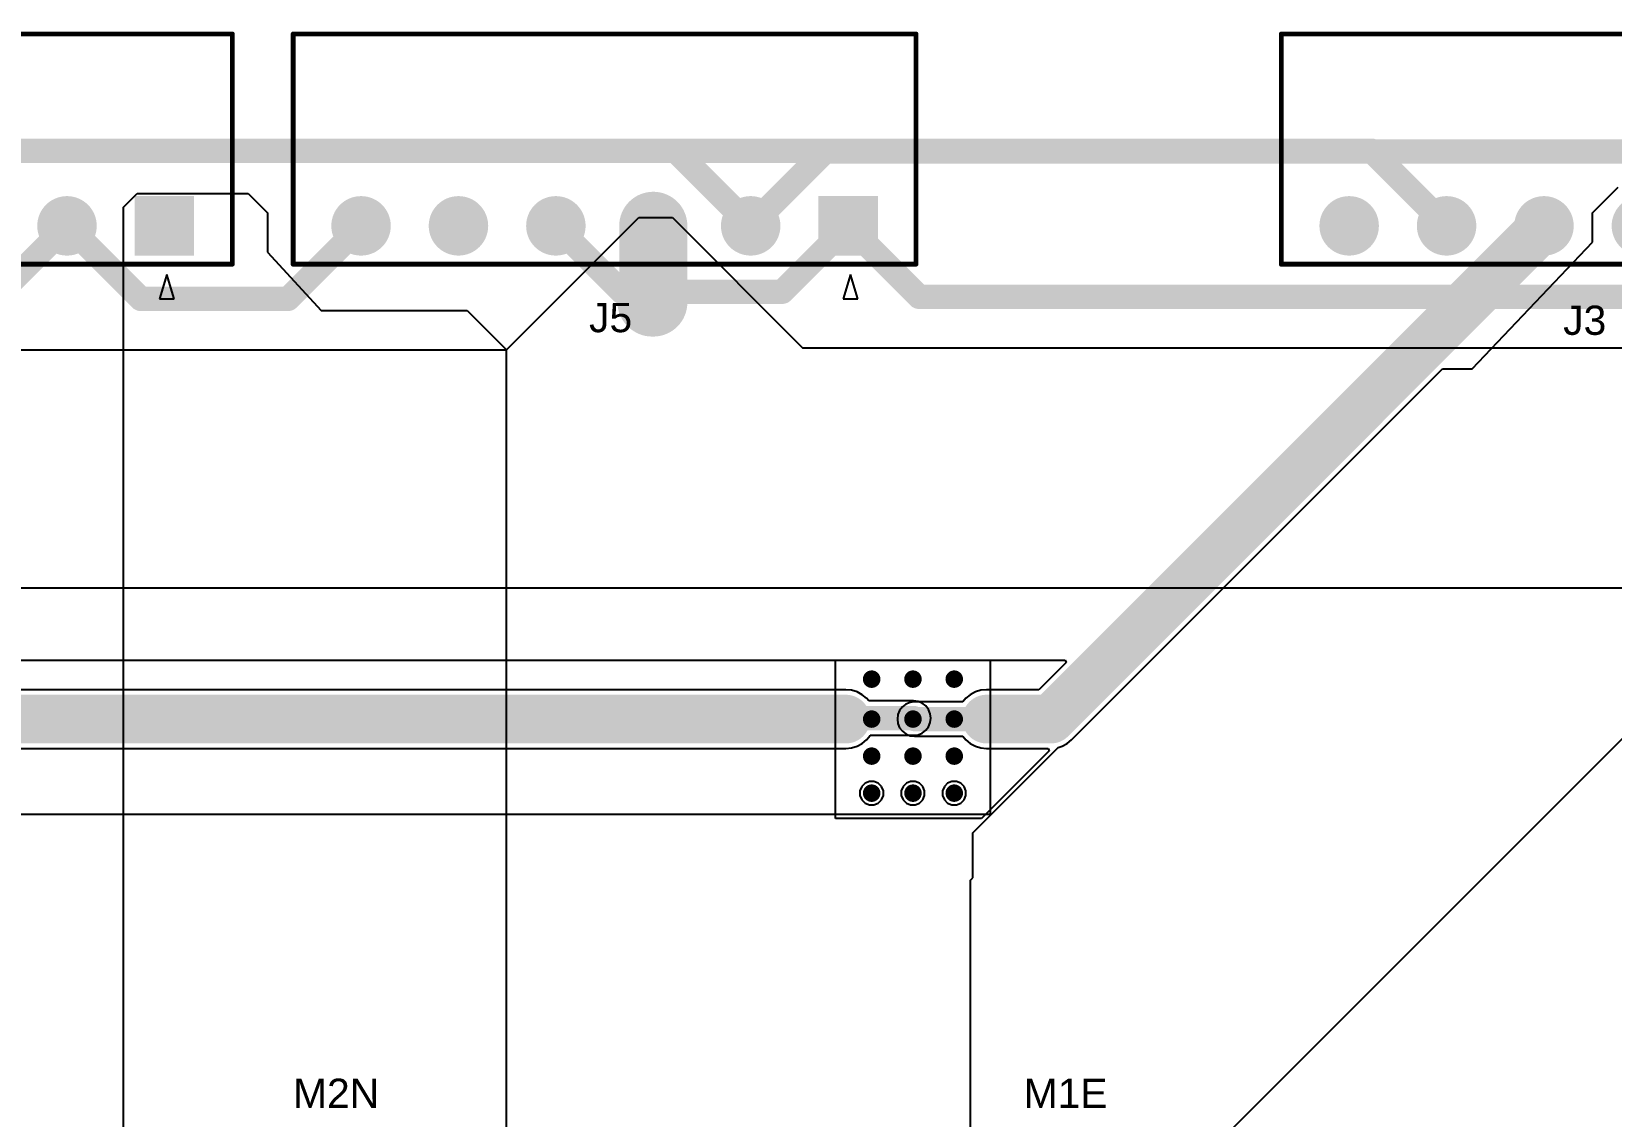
# Model space of a CAD drawing. Header units: millimetres. Extents: x -3.97 to 4.08, y -5.08 to 3.06.
# Drawn here: x -1.952 to 1.292, y 0.829 to 3.055 of the extents above; entities that cross this region are included whole.
import ezdxf

# ---------------------------------------------------------------- set-up
doc = ezdxf.new("R2010")
doc.units = ezdxf.units.MM
doc.header["$MEASUREMENT"] = 0
for name, color, linetype in [('BottomLayer', 5, 'Continuous'), ('BottomSolder', 6, 'Continuous'), ('MultiLayer', 9, 'Continuous'), ('PadHoleLayer', 156, 'Continuous'), ('TopLayer', 1, 'Continuous'), ('TopOverlay', 2, 'Continuous'), ('TopSolder', 216, 'Continuous'), ('ViaHoleLayer', 16, 'Continuous')]:
    doc.layers.add(name, color=color, linetype=linetype)
doc.styles.add('Arial', font='', dxfattribs={"height": 0.2})
doc.styles.get('Arial').set_extended_font_data('Arial')

# ---------------------------------------------------------------- blocks, each defined once
blk = doc.blocks.new('HDR1X6_MOLEX_TERMINAL_4')
at = {"layer": 'BottomLayer'}
blk.add_hatch(color=5, dxfattribs=at).paths.add_polyline_path([(0.080315, -0.0196851), (0.1984252, -0.0196851), (0.1984252, -0.1377953), (0.080315, -0.1377953)])
h = blk.add_hatch(color=5, dxfattribs=at)
edge = h.paths.add_edge_path()
edge.add_arc((0.3393701, -0.0787402), 0.0590551, 0, 360)
h = blk.add_hatch(color=5, dxfattribs=at)
edge = h.paths.add_edge_path()
edge.add_arc((0.5393701, -0.0787402), 0.0590551, 0, 360)
h = blk.add_hatch(color=5, dxfattribs=at)
edge = h.paths.add_edge_path()
edge.add_arc((0.7393701, -0.0787402), 0.0590551, 0, 360)
h = blk.add_hatch(color=5, dxfattribs=at)
edge = h.paths.add_edge_path()
edge.add_arc((0.9393701, -0.0787402), 0.0590551, 0, 360)
h = blk.add_hatch(color=5, dxfattribs=at)
edge = h.paths.add_edge_path()
edge.add_arc((1.1393701, -0.0787402), 0.0590551, 0, 360)
at = {"layer": 'BottomSolder'}
blk.add_hatch(color=6, dxfattribs=at).paths.add_polyline_path([(0.078315, -0.0176851), (0.2004252, -0.0176851), (0.2004252, -0.1397953), (0.078315, -0.1397953)])
h = blk.add_hatch(color=6, dxfattribs=at)
edge = h.paths.add_edge_path()
edge.add_arc((0.3393701, -0.0787402), 0.0610551, 0, 360)
h = blk.add_hatch(color=6, dxfattribs=at)
edge = h.paths.add_edge_path()
edge.add_arc((0.5393701, -0.0787402), 0.0610551, 0, 360)
h = blk.add_hatch(color=6, dxfattribs=at)
edge = h.paths.add_edge_path()
edge.add_arc((0.7393701, -0.0787402), 0.0610551, 0, 360)
h = blk.add_hatch(color=6, dxfattribs=at)
edge = h.paths.add_edge_path()
edge.add_arc((0.9393701, -0.0787402), 0.0610551, 0, 360)
h = blk.add_hatch(color=6, dxfattribs=at)
edge = h.paths.add_edge_path()
edge.add_arc((1.1393701, -0.0787402), 0.0610551, 0, 360)
at = {"layer": 'MultiLayer'}
blk.add_hatch(color=9, dxfattribs=at).paths.add_polyline_path([(0.080315, -0.0196851), (0.1984252, -0.0196851), (0.1984252, -0.1377953), (0.080315, -0.1377953)])
h = blk.add_hatch(color=9, dxfattribs=at)
edge = h.paths.add_edge_path()
edge.add_arc((0.3393701, -0.0787402), 0.0590551, 0, 360)
h = blk.add_hatch(color=9, dxfattribs=at)
edge = h.paths.add_edge_path()
edge.add_arc((0.5393701, -0.0787402), 0.0590551, 0, 360)
h = blk.add_hatch(color=9, dxfattribs=at)
edge = h.paths.add_edge_path()
edge.add_arc((0.7393701, -0.0787402), 0.0590551, 0, 360)
h = blk.add_hatch(color=9, dxfattribs=at)
edge = h.paths.add_edge_path()
edge.add_arc((0.9393701, -0.0787402), 0.0590551, 0, 360)
h = blk.add_hatch(color=9, dxfattribs=at)
edge = h.paths.add_edge_path()
edge.add_arc((1.1393701, -0.0787402), 0.0590551, 0, 360)
at = {"layer": 'PadHoleLayer'}
h = blk.add_hatch(color=156, dxfattribs=at)
edge = h.paths.add_edge_path()
edge.add_arc((0.1393701, -0.0787402), 0.031496, 0, 360)
h = blk.add_hatch(color=156, dxfattribs=at)
edge = h.paths.add_edge_path()
edge.add_arc((0.3393701, -0.0787402), 0.031496, 0, 360)
h = blk.add_hatch(color=156, dxfattribs=at)
edge = h.paths.add_edge_path()
edge.add_arc((0.5393701, -0.0787402), 0.031496, 0, 360)
h = blk.add_hatch(color=156, dxfattribs=at)
edge = h.paths.add_edge_path()
edge.add_arc((0.7393701, -0.0787402), 0.031496, 0, 360)
h = blk.add_hatch(color=156, dxfattribs=at)
edge = h.paths.add_edge_path()
edge.add_arc((0.9393701, -0.0787402), 0.031496, 0, 360)
h = blk.add_hatch(color=156, dxfattribs=at)
edge = h.paths.add_edge_path()
edge.add_arc((1.1393701, -0.0787402), 0.031496, 0, 360)
at = {"layer": 'TopLayer'}
blk.add_hatch(color=1, dxfattribs=at).paths.add_polyline_path([(0.080315, -0.0196851), (0.1984252, -0.0196851), (0.1984252, -0.1377953), (0.080315, -0.1377953)])
h = blk.add_hatch(color=1, dxfattribs=at)
edge = h.paths.add_edge_path()
edge.add_arc((0.3393701, -0.0787402), 0.0590551, 0, 360)
h = blk.add_hatch(color=1, dxfattribs=at)
edge = h.paths.add_edge_path()
edge.add_arc((0.5393701, -0.0787402), 0.0590551, 0, 360)
h = blk.add_hatch(color=1, dxfattribs=at)
edge = h.paths.add_edge_path()
edge.add_arc((0.7393701, -0.0787402), 0.0590551, 0, 360)
h = blk.add_hatch(color=1, dxfattribs=at)
edge = h.paths.add_edge_path()
edge.add_arc((0.9393701, -0.0787402), 0.0590551, 0, 360)
h = blk.add_hatch(color=1, dxfattribs=at)
edge = h.paths.add_edge_path()
edge.add_arc((1.1393701, -0.0787402), 0.0590551, 0, 360)
at = {"layer": 'TopSolder'}
blk.add_hatch(color=216, dxfattribs=at).paths.add_polyline_path([(0.078315, -0.0176851), (0.2004252, -0.0176851), (0.2004252, -0.1397953), (0.078315, -0.1397953)])
h = blk.add_hatch(color=216, dxfattribs=at)
edge = h.paths.add_edge_path()
edge.add_arc((0.3393701, -0.0787402), 0.0610551, 0, 360)
h = blk.add_hatch(color=216, dxfattribs=at)
edge = h.paths.add_edge_path()
edge.add_arc((0.5393701, -0.0787402), 0.0610551, 0, 360)
h = blk.add_hatch(color=216, dxfattribs=at)
edge = h.paths.add_edge_path()
edge.add_arc((0.7393701, -0.0787402), 0.0610551, 0, 360)
h = blk.add_hatch(color=216, dxfattribs=at)
edge = h.paths.add_edge_path()
edge.add_arc((0.9393701, -0.0787402), 0.0610551, 0, 360)
h = blk.add_hatch(color=216, dxfattribs=at)
edge = h.paths.add_edge_path()
edge.add_arc((1.1393701, -0.0787402), 0.0610551, 0, 360)
at = {"layer": 'TopOverlay'}
for p, q in [((0.1193701, 0.0712598), (0.1343701, 0.0212598)), ((0.1493701, 0.0712598), (0.1193701, 0.0712598)), ((0.1343701, 0.0212598), (0.1493701, 0.0712598))]:
    blk.add_line(p, q, dxfattribs=at)
at = {"layer": 'TopOverlay', "const_width": 0.01}
for points in [[(0, 0), (0, -0.472441)], [(1.2787402, 0), (0, 0)], [(1.2787402, 0), (1.2787402, -0.472441)], [(1.2787402, -0.472441), (0, -0.472441)]]:
    blk.add_lwpolyline(points, dxfattribs=at)
at = {"layer": 'TopOverlay', "const_width": 0.005}
for points in [[(-0.0025, 0, 1), (0.0025, 0, 1)], [(-0.0025, 0, 1), (0.0025, 0, 1)], [(1.2762402, 0, 1), (1.2812402, 0, 1)], [(1.2762402, 0, 1), (1.2812402, 0, 1)], [(-0.0025, -0.472441, 1), (0.0025, -0.472441, 1)], [(-0.0025, -0.472441, 1), (0.0025, -0.472441, 1)], [(1.2762402, -0.472441, 1), (1.2812402, -0.472441, 1)], [(1.2762402, -0.472441, 1), (1.2812402, -0.472441, 1)]]:
    blk.add_lwpolyline(points, format="xyb", close=True, dxfattribs=at)
blk = doc.blocks.new('HDR1X6_MOLEX_TERMINAL_5')
at = {"layer": 'BottomLayer'}
blk.add_hatch(color=5, dxfattribs=at).paths.add_polyline_path([(0.080315, -0.0196851), (0.1984252, -0.0196851), (0.1984252, -0.1377953), (0.080315, -0.1377953)])
h = blk.add_hatch(color=5, dxfattribs=at)
edge = h.paths.add_edge_path()
edge.add_arc((0.3393701, -0.0787402), 0.0590551, 0, 360)
h = blk.add_hatch(color=5, dxfattribs=at)
edge = h.paths.add_edge_path()
edge.add_arc((0.5393701, -0.0787402), 0.0590551, 0, 360)
h = blk.add_hatch(color=5, dxfattribs=at)
edge = h.paths.add_edge_path()
edge.add_arc((0.7393701, -0.0787402), 0.0590551, 0, 360)
h = blk.add_hatch(color=5, dxfattribs=at)
edge = h.paths.add_edge_path()
edge.add_arc((0.9393701, -0.0787402), 0.0590551, 0, 360)
h = blk.add_hatch(color=5, dxfattribs=at)
edge = h.paths.add_edge_path()
edge.add_arc((1.1393701, -0.0787402), 0.0590551, 0, 360)
at = {"layer": 'BottomSolder'}
blk.add_hatch(color=6, dxfattribs=at).paths.add_polyline_path([(0.078315, -0.0176851), (0.2004252, -0.0176851), (0.2004252, -0.1397953), (0.078315, -0.1397953)])
h = blk.add_hatch(color=6, dxfattribs=at)
edge = h.paths.add_edge_path()
edge.add_arc((0.3393701, -0.0787402), 0.0610551, 0, 360)
h = blk.add_hatch(color=6, dxfattribs=at)
edge = h.paths.add_edge_path()
edge.add_arc((0.5393701, -0.0787402), 0.0610551, 0, 360)
h = blk.add_hatch(color=6, dxfattribs=at)
edge = h.paths.add_edge_path()
edge.add_arc((0.7393701, -0.0787402), 0.0610551, 0, 360)
h = blk.add_hatch(color=6, dxfattribs=at)
edge = h.paths.add_edge_path()
edge.add_arc((0.9393701, -0.0787402), 0.0610551, 0, 360)
h = blk.add_hatch(color=6, dxfattribs=at)
edge = h.paths.add_edge_path()
edge.add_arc((1.1393701, -0.0787402), 0.0610551, 0, 360)
at = {"layer": 'MultiLayer'}
blk.add_hatch(color=9, dxfattribs=at).paths.add_polyline_path([(0.080315, -0.0196851), (0.1984252, -0.0196851), (0.1984252, -0.1377953), (0.080315, -0.1377953)])
h = blk.add_hatch(color=9, dxfattribs=at)
edge = h.paths.add_edge_path()
edge.add_arc((0.3393701, -0.0787402), 0.0590551, 0, 360)
h = blk.add_hatch(color=9, dxfattribs=at)
edge = h.paths.add_edge_path()
edge.add_arc((0.5393701, -0.0787402), 0.0590551, 0, 360)
h = blk.add_hatch(color=9, dxfattribs=at)
edge = h.paths.add_edge_path()
edge.add_arc((0.7393701, -0.0787402), 0.0590551, 0, 360)
h = blk.add_hatch(color=9, dxfattribs=at)
edge = h.paths.add_edge_path()
edge.add_arc((0.9393701, -0.0787402), 0.0590551, 0, 360)
h = blk.add_hatch(color=9, dxfattribs=at)
edge = h.paths.add_edge_path()
edge.add_arc((1.1393701, -0.0787402), 0.0590551, 0, 360)
at = {"layer": 'PadHoleLayer'}
h = blk.add_hatch(color=156, dxfattribs=at)
edge = h.paths.add_edge_path()
edge.add_arc((0.1393701, -0.0787402), 0.031496, 0, 360)
h = blk.add_hatch(color=156, dxfattribs=at)
edge = h.paths.add_edge_path()
edge.add_arc((0.3393701, -0.0787402), 0.031496, 0, 360)
h = blk.add_hatch(color=156, dxfattribs=at)
edge = h.paths.add_edge_path()
edge.add_arc((0.5393701, -0.0787402), 0.031496, 0, 360)
h = blk.add_hatch(color=156, dxfattribs=at)
edge = h.paths.add_edge_path()
edge.add_arc((0.7393701, -0.0787402), 0.031496, 0, 360)
h = blk.add_hatch(color=156, dxfattribs=at)
edge = h.paths.add_edge_path()
edge.add_arc((0.9393701, -0.0787402), 0.031496, 0, 360)
h = blk.add_hatch(color=156, dxfattribs=at)
edge = h.paths.add_edge_path()
edge.add_arc((1.1393701, -0.0787402), 0.031496, 0, 360)
at = {"layer": 'TopLayer'}
blk.add_hatch(color=1, dxfattribs=at).paths.add_polyline_path([(0.080315, -0.0196851), (0.1984252, -0.0196851), (0.1984252, -0.1377953), (0.080315, -0.1377953)])
h = blk.add_hatch(color=1, dxfattribs=at)
edge = h.paths.add_edge_path()
edge.add_arc((0.3393701, -0.0787402), 0.0590551, 0, 360)
h = blk.add_hatch(color=1, dxfattribs=at)
edge = h.paths.add_edge_path()
edge.add_arc((0.5393701, -0.0787402), 0.0590551, 0, 360)
h = blk.add_hatch(color=1, dxfattribs=at)
edge = h.paths.add_edge_path()
edge.add_arc((0.7393701, -0.0787402), 0.0590551, 0, 360)
h = blk.add_hatch(color=1, dxfattribs=at)
edge = h.paths.add_edge_path()
edge.add_arc((0.9393701, -0.0787402), 0.0590551, 0, 360)
h = blk.add_hatch(color=1, dxfattribs=at)
edge = h.paths.add_edge_path()
edge.add_arc((1.1393701, -0.0787402), 0.0590551, 0, 360)
at = {"layer": 'TopSolder'}
blk.add_hatch(color=216, dxfattribs=at).paths.add_polyline_path([(0.078315, -0.0176851), (0.2004252, -0.0176851), (0.2004252, -0.1397953), (0.078315, -0.1397953)])
h = blk.add_hatch(color=216, dxfattribs=at)
edge = h.paths.add_edge_path()
edge.add_arc((0.3393701, -0.0787402), 0.0610551, 0, 360)
h = blk.add_hatch(color=216, dxfattribs=at)
edge = h.paths.add_edge_path()
edge.add_arc((0.5393701, -0.0787402), 0.0610551, 0, 360)
h = blk.add_hatch(color=216, dxfattribs=at)
edge = h.paths.add_edge_path()
edge.add_arc((0.7393701, -0.0787402), 0.0610551, 0, 360)
h = blk.add_hatch(color=216, dxfattribs=at)
edge = h.paths.add_edge_path()
edge.add_arc((0.9393701, -0.0787402), 0.0610551, 0, 360)
h = blk.add_hatch(color=216, dxfattribs=at)
edge = h.paths.add_edge_path()
edge.add_arc((1.1393701, -0.0787402), 0.0610551, 0, 360)
at = {"layer": 'TopOverlay'}
for p, q in [((0.1193701, 0.0712598), (0.1343701, 0.0212598)), ((0.1493701, 0.0712598), (0.1193701, 0.0712598)), ((0.1343701, 0.0212598), (0.1493701, 0.0712598))]:
    blk.add_line(p, q, dxfattribs=at)
at = {"layer": 'TopOverlay', "const_width": 0.01}
for points in [[(1.2787402, 0), (0, 0)], [(0, 0), (0, -0.472441)], [(1.2787402, 0), (1.2787402, -0.472441)], [(1.2787402, -0.472441), (0, -0.472441)]]:
    blk.add_lwpolyline(points, dxfattribs=at)
at = {"layer": 'TopOverlay', "const_width": 0.005}
for points in [[(-0.0025, 0, 1), (0.0025, 0, 1)], [(-0.0025, 0, 1), (0.0025, 0, 1)], [(1.2762402, 0, 1), (1.2812402, 0, 1)], [(1.2762402, 0, 1), (1.2812402, 0, 1)], [(-0.0025, -0.472441, 1), (0.0025, -0.472441, 1)], [(-0.0025, -0.472441, 1), (0.0025, -0.472441, 1)], [(1.2762402, -0.472441, 1), (1.2812402, -0.472441, 1)], [(1.2762402, -0.472441, 1), (1.2812402, -0.472441, 1)]]:
    blk.add_lwpolyline(points, format="xyb", close=True, dxfattribs=at)
blk = doc.blocks.new('HDR1X6_MOLEX_TERMINAL_6')
at = {"layer": 'BottomLayer'}
blk.add_hatch(color=5, dxfattribs=at).paths.add_polyline_path([(0.080315, -0.0196851), (0.1984252, -0.0196851), (0.1984252, -0.1377953), (0.080315, -0.1377953)])
h = blk.add_hatch(color=5, dxfattribs=at)
edge = h.paths.add_edge_path()
edge.add_arc((0.3393701, -0.0787402), 0.0590551, 0, 360)
h = blk.add_hatch(color=5, dxfattribs=at)
edge = h.paths.add_edge_path()
edge.add_arc((0.5393701, -0.0787402), 0.0590551, 0, 360)
h = blk.add_hatch(color=5, dxfattribs=at)
edge = h.paths.add_edge_path()
edge.add_arc((0.7393701, -0.0787402), 0.0590551, 0, 360)
h = blk.add_hatch(color=5, dxfattribs=at)
edge = h.paths.add_edge_path()
edge.add_arc((0.9393701, -0.0787402), 0.0590551, 0, 360)
h = blk.add_hatch(color=5, dxfattribs=at)
edge = h.paths.add_edge_path()
edge.add_arc((1.1393701, -0.0787402), 0.0590551, 0, 360)
at = {"layer": 'BottomSolder'}
blk.add_hatch(color=6, dxfattribs=at).paths.add_polyline_path([(0.078315, -0.0176851), (0.2004252, -0.0176851), (0.2004252, -0.1397953), (0.078315, -0.1397953)])
h = blk.add_hatch(color=6, dxfattribs=at)
edge = h.paths.add_edge_path()
edge.add_arc((0.3393701, -0.0787402), 0.0610551, 0, 360)
h = blk.add_hatch(color=6, dxfattribs=at)
edge = h.paths.add_edge_path()
edge.add_arc((0.5393701, -0.0787402), 0.0610551, 0, 360)
h = blk.add_hatch(color=6, dxfattribs=at)
edge = h.paths.add_edge_path()
edge.add_arc((0.7393701, -0.0787402), 0.0610551, 0, 360)
h = blk.add_hatch(color=6, dxfattribs=at)
edge = h.paths.add_edge_path()
edge.add_arc((0.9393701, -0.0787402), 0.0610551, 0, 360)
h = blk.add_hatch(color=6, dxfattribs=at)
edge = h.paths.add_edge_path()
edge.add_arc((1.1393701, -0.0787402), 0.0610551, 0, 360)
at = {"layer": 'MultiLayer'}
blk.add_hatch(color=9, dxfattribs=at).paths.add_polyline_path([(0.080315, -0.0196851), (0.1984252, -0.0196851), (0.1984252, -0.1377953), (0.080315, -0.1377953)])
h = blk.add_hatch(color=9, dxfattribs=at)
edge = h.paths.add_edge_path()
edge.add_arc((0.3393701, -0.0787402), 0.0590551, 0, 360)
h = blk.add_hatch(color=9, dxfattribs=at)
edge = h.paths.add_edge_path()
edge.add_arc((0.5393701, -0.0787402), 0.0590551, 0, 360)
h = blk.add_hatch(color=9, dxfattribs=at)
edge = h.paths.add_edge_path()
edge.add_arc((0.7393701, -0.0787402), 0.0590551, 0, 360)
h = blk.add_hatch(color=9, dxfattribs=at)
edge = h.paths.add_edge_path()
edge.add_arc((0.9393701, -0.0787402), 0.0590551, 0, 360)
h = blk.add_hatch(color=9, dxfattribs=at)
edge = h.paths.add_edge_path()
edge.add_arc((1.1393701, -0.0787402), 0.0590551, 0, 360)
at = {"layer": 'PadHoleLayer'}
h = blk.add_hatch(color=156, dxfattribs=at)
edge = h.paths.add_edge_path()
edge.add_arc((0.1393701, -0.0787402), 0.031496, 0, 360)
h = blk.add_hatch(color=156, dxfattribs=at)
edge = h.paths.add_edge_path()
edge.add_arc((0.3393701, -0.0787402), 0.031496, 0, 360)
h = blk.add_hatch(color=156, dxfattribs=at)
edge = h.paths.add_edge_path()
edge.add_arc((0.5393701, -0.0787402), 0.031496, 0, 360)
h = blk.add_hatch(color=156, dxfattribs=at)
edge = h.paths.add_edge_path()
edge.add_arc((0.7393701, -0.0787402), 0.031496, 0, 360)
h = blk.add_hatch(color=156, dxfattribs=at)
edge = h.paths.add_edge_path()
edge.add_arc((0.9393701, -0.0787402), 0.031496, 0, 360)
h = blk.add_hatch(color=156, dxfattribs=at)
edge = h.paths.add_edge_path()
edge.add_arc((1.1393701, -0.0787402), 0.031496, 0, 360)
at = {"layer": 'TopLayer'}
blk.add_hatch(color=1, dxfattribs=at).paths.add_polyline_path([(0.080315, -0.0196851), (0.1984252, -0.0196851), (0.1984252, -0.1377953), (0.080315, -0.1377953)])
h = blk.add_hatch(color=1, dxfattribs=at)
edge = h.paths.add_edge_path()
edge.add_arc((0.3393701, -0.0787402), 0.0590551, 0, 360)
h = blk.add_hatch(color=1, dxfattribs=at)
edge = h.paths.add_edge_path()
edge.add_arc((0.5393701, -0.0787402), 0.0590551, 0, 360)
h = blk.add_hatch(color=1, dxfattribs=at)
edge = h.paths.add_edge_path()
edge.add_arc((0.7393701, -0.0787402), 0.0590551, 0, 360)
h = blk.add_hatch(color=1, dxfattribs=at)
edge = h.paths.add_edge_path()
edge.add_arc((0.9393701, -0.0787402), 0.0590551, 0, 360)
h = blk.add_hatch(color=1, dxfattribs=at)
edge = h.paths.add_edge_path()
edge.add_arc((1.1393701, -0.0787402), 0.0590551, 0, 360)
at = {"layer": 'TopSolder'}
blk.add_hatch(color=216, dxfattribs=at).paths.add_polyline_path([(0.078315, -0.0176851), (0.2004252, -0.0176851), (0.2004252, -0.1397953), (0.078315, -0.1397953)])
h = blk.add_hatch(color=216, dxfattribs=at)
edge = h.paths.add_edge_path()
edge.add_arc((0.3393701, -0.0787402), 0.0610551, 0, 360)
h = blk.add_hatch(color=216, dxfattribs=at)
edge = h.paths.add_edge_path()
edge.add_arc((0.5393701, -0.0787402), 0.0610551, 0, 360)
h = blk.add_hatch(color=216, dxfattribs=at)
edge = h.paths.add_edge_path()
edge.add_arc((0.7393701, -0.0787402), 0.0610551, 0, 360)
h = blk.add_hatch(color=216, dxfattribs=at)
edge = h.paths.add_edge_path()
edge.add_arc((0.9393701, -0.0787402), 0.0610551, 0, 360)
h = blk.add_hatch(color=216, dxfattribs=at)
edge = h.paths.add_edge_path()
edge.add_arc((1.1393701, -0.0787402), 0.0610551, 0, 360)
at = {"layer": 'TopOverlay'}
for p, q in [((0.1193701, 0.0712598), (0.1343701, 0.0212598)), ((0.1493701, 0.0712598), (0.1193701, 0.0712598)), ((0.1343701, 0.0212598), (0.1493701, 0.0712598))]:
    blk.add_line(p, q, dxfattribs=at)
at = {"layer": 'TopOverlay', "const_width": 0.01}
for points in [[(1.2787402, 0), (0, 0)], [(0, 0), (0, -0.472441)], [(1.2787402, 0), (1.2787402, -0.472441)], [(1.2787402, -0.472441), (0, -0.472441)]]:
    blk.add_lwpolyline(points, dxfattribs=at)
at = {"layer": 'TopOverlay', "const_width": 0.005}
for points in [[(-0.0025, 0, 1), (0.0025, 0, 1)], [(-0.0025, 0, 1), (0.0025, 0, 1)], [(1.2762402, 0, 1), (1.2812402, 0, 1)], [(1.2762402, 0, 1), (1.2812402, 0, 1)], [(-0.0025, -0.472441, 1), (0.0025, -0.472441, 1)], [(-0.0025, -0.472441, 1), (0.0025, -0.472441, 1)], [(1.2762402, -0.472441, 1), (1.2812402, -0.472441, 1)], [(1.2762402, -0.472441, 1), (1.2812402, -0.472441, 1)]]:
    blk.add_lwpolyline(points, format="xyb", close=True, dxfattribs=at)

msp = doc.modelspace()

# ---------------------------------------------------------------- hatches: boundary and pattern name
at = {"layer": 'BottomLayer'}
h = msp.add_hatch(color=5, dxfattribs=at)
edge = h.paths.add_edge_path()
edge.add_arc((-0.227, 1.726), 0.016, 0, 360)
h = msp.add_hatch(color=5, dxfattribs=at)
edge = h.paths.add_edge_path()
edge.add_arc((-0.1422296, 1.726), 0.016, 0, 360)
h = msp.add_hatch(color=5, dxfattribs=at)
edge = h.paths.add_edge_path()
edge.add_arc((-0.0574592, 1.726), 0.016, 0, 360)
h = msp.add_hatch(color=5, dxfattribs=at)
edge = h.paths.add_edge_path()
edge.add_arc((-0.227, 1.644), 0.016, 0, 360)
h = msp.add_hatch(color=5, dxfattribs=at)
edge = h.paths.add_edge_path()
edge.add_arc((-0.1422296, 1.644), 0.016, 0, 360)
h = msp.add_hatch(color=5, dxfattribs=at)
edge = h.paths.add_edge_path()
edge.add_arc((-0.0574592, 1.644), 0.016, 0, 360)
h = msp.add_hatch(color=5, dxfattribs=at)
edge = h.paths.add_edge_path()
edge.add_arc((-0.227, 1.568), 0.016, 0, 360)
h = msp.add_hatch(color=5, dxfattribs=at)
edge = h.paths.add_edge_path()
edge.add_arc((-0.1422296, 1.568), 0.016, 0, 360)
h = msp.add_hatch(color=5, dxfattribs=at)
edge = h.paths.add_edge_path()
edge.add_arc((-0.0574592, 1.568), 0.016, 0, 360)
h = msp.add_hatch(color=5, dxfattribs=at)
edge = h.paths.add_edge_path()
edge.add_arc((-0.227, 1.492), 0.016, 0, 360)
h = msp.add_hatch(color=5, dxfattribs=at)
edge = h.paths.add_edge_path()
edge.add_arc((-0.1422296, 1.492), 0.016, 0, 360)
h = msp.add_hatch(color=5, dxfattribs=at)
edge = h.paths.add_edge_path()
edge.add_arc((-0.0574592, 1.492), 0.016, 0, 360)
at = {"layer": 'BottomSolder'}
h = msp.add_hatch(color=6, dxfattribs=at)
edge = h.paths.add_edge_path()
edge.add_arc((-0.227, 1.726), 0.018, 0, 360)
h = msp.add_hatch(color=6, dxfattribs=at)
edge = h.paths.add_edge_path()
edge.add_arc((-0.1422296, 1.726), 0.018, 0, 360)
h = msp.add_hatch(color=6, dxfattribs=at)
edge = h.paths.add_edge_path()
edge.add_arc((-0.0574592, 1.726), 0.018, 0, 360)
h = msp.add_hatch(color=6, dxfattribs=at)
edge = h.paths.add_edge_path()
edge.add_arc((-0.227, 1.644), 0.018, 0, 360)
h = msp.add_hatch(color=6, dxfattribs=at)
edge = h.paths.add_edge_path()
edge.add_arc((-0.1422296, 1.644), 0.018, 0, 360)
h = msp.add_hatch(color=6, dxfattribs=at)
edge = h.paths.add_edge_path()
edge.add_arc((-0.0574592, 1.644), 0.018, 0, 360)
h = msp.add_hatch(color=6, dxfattribs=at)
edge = h.paths.add_edge_path()
edge.add_arc((-0.227, 1.568), 0.018, 0, 360)
h = msp.add_hatch(color=6, dxfattribs=at)
edge = h.paths.add_edge_path()
edge.add_arc((-0.1422296, 1.568), 0.018, 0, 360)
h = msp.add_hatch(color=6, dxfattribs=at)
edge = h.paths.add_edge_path()
edge.add_arc((-0.0574592, 1.568), 0.018, 0, 360)
h = msp.add_hatch(color=6, dxfattribs=at)
edge = h.paths.add_edge_path()
edge.add_arc((-0.227, 1.492), 0.018, 0, 360)
h = msp.add_hatch(color=6, dxfattribs=at)
edge = h.paths.add_edge_path()
edge.add_arc((-0.1422296, 1.492), 0.018, 0, 360)
h = msp.add_hatch(color=6, dxfattribs=at)
edge = h.paths.add_edge_path()
edge.add_arc((-0.0574592, 1.492), 0.018, 0, 360)
at = {"layer": 'TopLayer'}
h = msp.add_hatch(color=1, dxfattribs=at)
edge = h.paths.add_edge_path()
edge.add_arc((-0.227, 1.726), 0.016, 0, 360)
h = msp.add_hatch(color=1, dxfattribs=at)
edge = h.paths.add_edge_path()
edge.add_arc((-0.1422296, 1.726), 0.016, 0, 360)
h = msp.add_hatch(color=1, dxfattribs=at)
edge = h.paths.add_edge_path()
edge.add_arc((-0.0574592, 1.726), 0.016, 0, 360)
h = msp.add_hatch(color=1, dxfattribs=at)
edge = h.paths.add_edge_path()
edge.add_arc((-0.227, 1.644), 0.016, 0, 360)
h = msp.add_hatch(color=1, dxfattribs=at)
edge = h.paths.add_edge_path()
edge.add_arc((-0.1422296, 1.644), 0.016, 0, 360)
h = msp.add_hatch(color=1, dxfattribs=at)
edge = h.paths.add_edge_path()
edge.add_arc((-0.0574592, 1.644), 0.016, 0, 360)
h = msp.add_hatch(color=1, dxfattribs=at)
edge = h.paths.add_edge_path()
edge.add_arc((-0.227, 1.568), 0.016, 0, 360)
h = msp.add_hatch(color=1, dxfattribs=at)
edge = h.paths.add_edge_path()
edge.add_arc((-0.1422296, 1.568), 0.016, 0, 360)
h = msp.add_hatch(color=1, dxfattribs=at)
edge = h.paths.add_edge_path()
edge.add_arc((-0.0574592, 1.568), 0.016, 0, 360)
h = msp.add_hatch(color=1, dxfattribs=at)
edge = h.paths.add_edge_path()
edge.add_arc((-0.227, 1.492), 0.016, 0, 360)
h = msp.add_hatch(color=1, dxfattribs=at)
edge = h.paths.add_edge_path()
edge.add_arc((-0.1422296, 1.492), 0.016, 0, 360)
h = msp.add_hatch(color=1, dxfattribs=at)
edge = h.paths.add_edge_path()
edge.add_arc((-0.0574592, 1.492), 0.016, 0, 360)
at = {"layer": 'TopSolder'}
h = msp.add_hatch(color=216, dxfattribs=at)
edge = h.paths.add_edge_path()
edge.add_arc((-0.227, 1.726), 0.018, 0, 360)
h = msp.add_hatch(color=216, dxfattribs=at)
edge = h.paths.add_edge_path()
edge.add_arc((-0.1422296, 1.726), 0.018, 0, 360)
h = msp.add_hatch(color=216, dxfattribs=at)
edge = h.paths.add_edge_path()
edge.add_arc((-0.0574592, 1.726), 0.018, 0, 360)
h = msp.add_hatch(color=216, dxfattribs=at)
edge = h.paths.add_edge_path()
edge.add_arc((-0.227, 1.644), 0.018, 0, 360)
h = msp.add_hatch(color=216, dxfattribs=at)
edge = h.paths.add_edge_path()
edge.add_arc((-0.1422296, 1.644), 0.018, 0, 360)
h = msp.add_hatch(color=216, dxfattribs=at)
edge = h.paths.add_edge_path()
edge.add_arc((-0.0574592, 1.644), 0.018, 0, 360)
h = msp.add_hatch(color=216, dxfattribs=at)
edge = h.paths.add_edge_path()
edge.add_arc((-0.227, 1.568), 0.018, 0, 360)
h = msp.add_hatch(color=216, dxfattribs=at)
edge = h.paths.add_edge_path()
edge.add_arc((-0.1422296, 1.568), 0.018, 0, 360)
h = msp.add_hatch(color=216, dxfattribs=at)
edge = h.paths.add_edge_path()
edge.add_arc((-0.0574592, 1.568), 0.018, 0, 360)
h = msp.add_hatch(color=216, dxfattribs=at)
edge = h.paths.add_edge_path()
edge.add_arc((-0.227, 1.492), 0.018, 0, 360)
h = msp.add_hatch(color=216, dxfattribs=at)
edge = h.paths.add_edge_path()
edge.add_arc((-0.1422296, 1.492), 0.018, 0, 360)
h = msp.add_hatch(color=216, dxfattribs=at)
edge = h.paths.add_edge_path()
edge.add_arc((-0.0574592, 1.492), 0.018, 0, 360)
at = {"layer": 'ViaHoleLayer'}
h = msp.add_hatch(color=16, dxfattribs=at)
edge = h.paths.add_edge_path()
edge.add_arc((-0.227, 1.726), 0.008, 0, 360)
h = msp.add_hatch(color=16, dxfattribs=at)
edge = h.paths.add_edge_path()
edge.add_arc((-0.1422296, 1.726), 0.008, 0, 360)
h = msp.add_hatch(color=16, dxfattribs=at)
edge = h.paths.add_edge_path()
edge.add_arc((-0.0574592, 1.726), 0.008, 0, 360)
h = msp.add_hatch(color=16, dxfattribs=at)
edge = h.paths.add_edge_path()
edge.add_arc((-0.227, 1.644), 0.008, 0, 360)
h = msp.add_hatch(color=16, dxfattribs=at)
edge = h.paths.add_edge_path()
edge.add_arc((-0.1422296, 1.644), 0.008, 0, 360)
h = msp.add_hatch(color=16, dxfattribs=at)
edge = h.paths.add_edge_path()
edge.add_arc((-0.0574592, 1.644), 0.008, 0, 360)
h = msp.add_hatch(color=16, dxfattribs=at)
edge = h.paths.add_edge_path()
edge.add_arc((-0.227, 1.568), 0.008, 0, 360)
h = msp.add_hatch(color=16, dxfattribs=at)
edge = h.paths.add_edge_path()
edge.add_arc((-0.1422296, 1.568), 0.008, 0, 360)
h = msp.add_hatch(color=16, dxfattribs=at)
edge = h.paths.add_edge_path()
edge.add_arc((-0.0574592, 1.568), 0.008, 0, 360)
h = msp.add_hatch(color=16, dxfattribs=at)
edge = h.paths.add_edge_path()
edge.add_arc((-0.227, 1.492), 0.008, 0, 360)
h = msp.add_hatch(color=16, dxfattribs=at)
edge = h.paths.add_edge_path()
edge.add_arc((-0.1422296, 1.492), 0.008, 0, 360)
h = msp.add_hatch(color=16, dxfattribs=at)
edge = h.paths.add_edge_path()
edge.add_arc((-0.0574592, 1.492), 0.008, 0, 360)

# ---------------------------------------------------------------- linework, layer by layer
at = {"layer": 'BottomLayer'}
for p, q in [((-0.976609, 2.4020584), (-0.7050595, 2.6736077)), ((-0.7050595, 2.6736077), (-0.6361588, 2.6736074)), ((-0.6361588, 2.6736074), (-0.3687952, 2.4062432)), ((-3.2815465, 2.4020567), (-0.976609, 2.4020584)), ((-0.3687952, 2.4062432), (2.1316402, 2.406243)), ((2.5531489, 1.9130671), (-3.5476231, 1.9130674)), ((-3.017, 1.765), (0.0165408, 1.765)), ((0.0165408, 1.765), (0.0165408, 1.448)), ((-0.28, 1.7042903), (-2.734999, 1.7042903)), ((-0.2682379, 1.7031318), (-0.28, 1.7042903)), ((-0.2569279, 1.699701), (-0.2682379, 1.7031318)), ((-0.2465045, 1.6941296), (-0.2569279, 1.699701)), ((-0.2373683, 1.6866317), (-0.2465045, 1.6941296)), ((-0.2329943, 1.681302), (-0.2373683, 1.6866317)), ((-0.141, 1.681302), (-0.2329943, 1.681302)), ((-0.1318632, 1.6800991), (-0.141, 1.681302)), ((-0.123349, 1.6765724), (-0.1318632, 1.6800991)), ((-0.1160377, 1.6709623), (-0.123349, 1.6765724)), ((-0.1104276, 1.663651), (-0.1160377, 1.6709623)), ((-0.1069009, 1.6551368), (-0.1104276, 1.663651)), ((-0.105698, 1.646), (-0.1069009, 1.6551368)), ((-0.1160377, 1.6210377), (-0.1104276, 1.628349)), ((-0.1104276, 1.628349), (-0.1069009, 1.6368632)), ((-0.1069009, 1.6368632), (-0.105698, 1.646)), ((-0.2569279, 1.588299), (-0.2465045, 1.5938704)), ((-0.2465045, 1.5938704), (-0.2373683, 1.6013683)), ((-0.2373683, 1.6013683), (-0.2298704, 1.6105045)), ((-0.2298704, 1.6105045), (-0.229767, 1.610698)), ((-0.229767, 1.610698), (-0.141, 1.610698)), ((-0.141, 1.610698), (-0.1318632, 1.6119009)), ((-0.1318632, 1.6119009), (-0.123349, 1.6154276)), ((-0.123349, 1.6154276), (-0.1160377, 1.6210377)), ((-2.710027, 1.5837097), (-0.28, 1.5837097)), ((-0.28, 1.5837097), (-0.2682379, 1.5848682)), ((-0.2682379, 1.5848682), (-0.2569279, 1.588299)), ((-0.2473462, 1.5055949), (-0.251, 1.4967739)), ((-0.251, 1.4967739), (-0.251, 1.4872261)), ((-0.2405949, 1.5123462), (-0.2473462, 1.5055949)), ((-0.2317739, 1.516), (-0.2405949, 1.5123462)), ((-0.2222261, 1.516), (-0.2317739, 1.516)), ((-0.2134051, 1.5123462), (-0.2222261, 1.516)), ((-0.2066538, 1.5055949), (-0.2134051, 1.5123462)), ((-0.203, 1.4967739), (-0.2066538, 1.5055949)), ((-0.203, 1.4872261), (-0.203, 1.4967739)), ((-0.1625758, 1.5055949), (-0.1662296, 1.4967739)), ((-0.1662296, 1.4967739), (-0.1662296, 1.4872261)), ((-0.1558245, 1.5123462), (-0.1625758, 1.5055949)), ((-0.1470035, 1.516), (-0.1558245, 1.5123462)), ((-0.1374557, 1.516), (-0.1470035, 1.516)), ((-0.1286347, 1.5123462), (-0.1374557, 1.516)), ((-0.1218834, 1.5055949), (-0.1286347, 1.5123462)), ((-0.1182296, 1.4967739), (-0.1218834, 1.5055949)), ((-0.1182296, 1.4872261), (-0.1182296, 1.4967739)), ((-0.0778054, 1.5055949), (-0.0814592, 1.4967739)), ((-0.0814592, 1.4967739), (-0.0814592, 1.4872261)), ((-0.0710541, 1.5123462), (-0.0778054, 1.5055949)), ((-0.0622331, 1.516), (-0.0710541, 1.5123462)), ((-0.0526853, 1.516), (-0.0622331, 1.516)), ((-0.0438643, 1.5123462), (-0.0526853, 1.516)), ((-0.037113, 1.5055949), (-0.0438643, 1.5123462)), ((-0.0334592, 1.4967739), (-0.037113, 1.5055949)), ((-0.0334592, 1.4872261), (-0.0334592, 1.4967739)), ((-0.251, 1.4872261), (-0.2473462, 1.4784051)), ((-0.2473462, 1.4784051), (-0.2405949, 1.4716538)), ((-0.2405949, 1.4716538), (-0.2317739, 1.468)), ((-0.2317739, 1.468), (-0.2222261, 1.468)), ((-0.2222261, 1.468), (-0.2134051, 1.4716538)), ((-0.2134051, 1.4716538), (-0.2066538, 1.4784051)), ((-0.2066538, 1.4784051), (-0.203, 1.4872261)), ((-0.1662296, 1.4872261), (-0.1625758, 1.4784051)), ((-0.1625758, 1.4784051), (-0.1558245, 1.4716538)), ((-0.1558245, 1.4716538), (-0.1470035, 1.468)), ((-0.1470035, 1.468), (-0.1374557, 1.468)), ((-0.1374557, 1.468), (-0.1286347, 1.4716538)), ((-0.1286347, 1.4716538), (-0.1218834, 1.4784051)), ((-0.1218834, 1.4784051), (-0.1182296, 1.4872261)), ((-0.0814592, 1.4872261), (-0.0778054, 1.4784051)), ((-0.0778054, 1.4784051), (-0.0710541, 1.4716538)), ((-0.0710541, 1.4716538), (-0.0622331, 1.468)), ((-0.0622331, 1.468), (-0.0526853, 1.468)), ((-0.0526853, 1.468), (-0.0438643, 1.4716538)), ((-0.0438643, 1.4716538), (-0.037113, 1.4784051)), ((-0.037113, 1.4784051), (-0.0334592, 1.4872261)), ((0.0165408, 1.448), (-2.8392038, 1.448))]:
    msp.add_line(p, q, dxfattribs=at)
for points, const_width in [([(-2.3248519, 2.810696), (0.7990765, 2.810696)], 0.05), ([(0.7990765, 2.810696), (0.9533523, 2.6564202)], 0.05), ([(-0.6753877, 2.5042933), (-0.6753877, 2.6564202)], 0.14), ([(-2.023239, 2.5123088), (-1.8791277, 2.6564201)], 0.05), ([(-1.8791277, 2.6564201), (-1.8791277, 2.6564202)], 0.05), ([(-1.8774201, 2.6564202), (-1.7274655, 2.5064656)], 0.05), ([(-1.4253423, 2.5064656), (-1.2753877, 2.6564202)], 0.05), ([(-0.6753877, 2.6564202), (-0.6609417, 2.6564202)], 0.05), ([(-0.2753877, 2.6564202), (-0.1298395, 2.510872)], 0.05), ([(-0.6791568, 2.5005242), (-0.6753877, 2.5042933)], 0.14), ([(-0.6791568, 2.5005242), (-0.6777846, 2.499152)], 0.14), ([(-0.6777846, 2.499152), (-0.6753877, 2.499152)], 0.14), ([(-1.7274655, 2.5064656), (-1.4253423, 2.5064656)], 0.05), ([(-0.1298395, 2.510872), (1.4078041, 2.510872)], 0.05), ([(-2.735, 1.644), (-0.28, 1.644)], 0.1), ([(-0.278, 1.646), (-0.141, 1.646)], 0.05)]:
    msp.add_lwpolyline(points, dxfattribs=dict(at, const_width=const_width))
for points, const_width in [([(0.7865765, 2.810696, 1), (0.8115765, 2.810696, 1)], 0.025), ([(0.7865765, 2.810696, 1), (0.8115765, 2.810696, 1)], 0.025), ([(-0.7103877, 2.6564202, 1), (-0.6403877, 2.6564202, 1)], 0.07), ([(-1.8916277, 2.6564202, 1), (-1.8666277, 2.6564202, 1)], 0.025), ([(-1.8916277, 2.6564201, 1), (-1.8666277, 2.6564201, 1)], 0.025), ([(-1.8916277, 2.6564201, 1), (-1.8666277, 2.6564201, 1)], 0.025), ([(-1.8899201, 2.6564202, 1), (-1.8649201, 2.6564202, 1)], 0.025), ([(-1.2878877, 2.6564202, 1), (-1.2628877, 2.6564202, 1)], 0.025), ([(-0.6878877, 2.6564202, 1), (-0.6628877, 2.6564202, 1)], 0.025), ([(-0.6734417, 2.6564202, 1), (-0.6484417, 2.6564202, 1)], 0.025), ([(-0.2878877, 2.6564202, 1), (-0.2628877, 2.6564202, 1)], 0.025), ([(0.9408523, 2.6564202, 1), (0.9658523, 2.6564202, 1)], 0.025), ([(-0.7141568, 2.5005242, 1), (-0.6441568, 2.5005242, 1)], 0.07), ([(-0.7141568, 2.5005242, 1), (-0.6441568, 2.5005242, 1)], 0.07), ([(-0.7127846, 2.499152, 1), (-0.6427846, 2.499152, 1)], 0.07), ([(-0.7127846, 2.499152, 1), (-0.6427846, 2.499152, 1)], 0.07), ([(-0.7103877, 2.5042933, 1), (-0.6403877, 2.5042933, 1)], 0.07), ([(-0.7103877, 2.5042933, 1), (-0.6403877, 2.5042933, 1)], 0.07), ([(-0.7103877, 2.499152, 1), (-0.6403877, 2.499152, 1)], 0.07), ([(-1.7399655, 2.5064656, 1), (-1.7149655, 2.5064656, 1)], 0.025), ([(-1.7399655, 2.5064656, 1), (-1.7149655, 2.5064656, 1)], 0.025), ([(-1.4378423, 2.5064656, 1), (-1.4128423, 2.5064656, 1)], 0.025), ([(-1.4378423, 2.5064656, 1), (-1.4128423, 2.5064656, 1)], 0.025), ([(-0.1423395, 2.510872, 1), (-0.1173395, 2.510872, 1)], 0.025), ([(-0.1423395, 2.510872, 1), (-0.1173395, 2.510872, 1)], 0.025), ([(-0.305, 1.644, 1), (-0.255, 1.644, 1)], 0.05), ([(-0.2905, 1.646, 1), (-0.2655, 1.646, 1)], 0.025), ([(-0.1535, 1.646, 1), (-0.1285, 1.646, 1)], 0.025)]:
    msp.add_lwpolyline(points, format="xyb", close=True, dxfattribs=dict(at, const_width=const_width))
at = {"layer": 'TopLayer'}
for p, q in [((1.2532611, 2.6833277), (1.3059348, 2.7360013)), ((-1.763439, 1.6407067), (-1.7634384, 2.6945976)), ((-1.7634384, 2.6945976), (-1.735356, 2.72268)), ((-1.735356, 2.72268), (-1.507089, 2.7226798)), ((-1.507089, 2.7226798), (-1.4672631, 2.6828531)), ((-1.4672631, 2.6828531), (-1.4672621, 2.60268)), ((1.2532607, 2.62268), (1.2532611, 2.6833277)), ((-1.4672621, 2.60268), (-1.3572376, 2.48268)), ((1.0056124, 2.3626795), (1.2532607, 2.62268)), ((-1.3572376, 2.48268), (-1.0572386, 2.4826805)), ((-1.0572386, 2.4826805), (-0.9772373, 2.402681)), ((-0.9772373, 2.402681), (-0.9772388, 0.7826786)), ((0.1835638, 1.6013683), (0.9448749, 2.3626794)), ((0.9448749, 2.3626794), (1.0056124, 2.3626795)), ((-0.301, 1.44), (-0.301, 1.765)), ((-0.301, 1.765), (0.1701358, 1.765)), ((0.1720493, 1.7603806), (0.115959, 1.7042903)), ((0.1701358, 1.765), (0.1720493, 1.7603806)), ((1.4673133, 1.7573132), (0.3929012, 0.6829013)), ((-0.0245434, 1.6941296), (-0.0336796, 1.6866317)), ((-0.01412, 1.699701), (-0.0245434, 1.6941296)), ((-0.00281, 1.7031318), (-0.01412, 1.699701)), ((0.0089521, 1.7042903), (-0.00281, 1.7031318)), ((0.115959, 1.7042903), (0.0089521, 1.7042903)), ((-0.1695724, 1.661651), (-0.1730991, 1.6531368)), ((-0.1639623, 1.6689623), (-0.1695724, 1.661651)), ((-0.156651, 1.6745724), (-0.1639623, 1.6689623)), ((-0.1481368, 1.6780991), (-0.156651, 1.6745724)), ((-0.139, 1.679302), (-0.1481368, 1.6780991)), ((-0.0396949, 1.679302), (-0.139, 1.679302)), ((-0.0336796, 1.6866317), (-0.0396949, 1.679302)), ((-1.7634393, 0.7821926), (-1.763439, 1.6407067)), ((-0.1730991, 1.6531368), (-0.174302, 1.644)), ((-0.174302, 1.644), (-0.1730991, 1.6348632)), ((-0.1730991, 1.6348632), (-0.1695724, 1.626349)), ((-0.1695724, 1.626349), (-0.1639623, 1.6190377)), ((-0.1639623, 1.6190377), (-0.156651, 1.6134276)), ((-0.156651, 1.6134276), (-0.1481368, 1.6099009)), ((-0.1481368, 1.6099009), (-0.139, 1.608698)), ((-0.139, 1.608698), (-0.0396949, 1.608698)), ((-0.0396949, 1.608698), (-0.0336796, 1.6013683)), ((-0.0336796, 1.6013683), (-0.0245434, 1.5938704)), ((-0.0245434, 1.5938704), (-0.01412, 1.588299)), ((0.1640042, 1.588299), (0.1744276, 1.5938704)), ((0.1744276, 1.5938704), (0.1835638, 1.6013683)), ((-0.019204, 1.4108625), (0.1557193, 1.5857858)), ((-0.01412, 1.588299), (-0.00281, 1.5848682)), ((-0.00281, 1.5848682), (0.0089521, 1.5837097)), ((0.1371078, 1.5787097), (-0.0016019, 1.44)), ((0.0089521, 1.5837097), (0.1350368, 1.5837097)), ((0.1350368, 1.5837097), (0.1371078, 1.5787097)), ((0.1557193, 1.5857858), (0.1640042, 1.588299)), ((-0.2473462, 1.5055949), (-0.251, 1.4967739)), ((-0.251, 1.4967739), (-0.251, 1.4872261)), ((-0.2405949, 1.5123462), (-0.2473462, 1.5055949)), ((-0.2317739, 1.516), (-0.2405949, 1.5123462)), ((-0.2222261, 1.516), (-0.2317739, 1.516)), ((-0.2134051, 1.5123462), (-0.2222261, 1.516)), ((-0.2066538, 1.5055949), (-0.2134051, 1.5123462)), ((-0.203, 1.4967739), (-0.2066538, 1.5055949)), ((-0.203, 1.4872261), (-0.203, 1.4967739)), ((-0.1625758, 1.5055949), (-0.1662296, 1.4967739)), ((-0.1662296, 1.4967739), (-0.1662296, 1.4872261)), ((-0.1558245, 1.5123462), (-0.1625758, 1.5055949)), ((-0.1470035, 1.516), (-0.1558245, 1.5123462)), ((-0.1374557, 1.516), (-0.1470035, 1.516)), ((-0.1286347, 1.5123462), (-0.1374557, 1.516)), ((-0.1218834, 1.5055949), (-0.1286347, 1.5123462)), ((-0.1182296, 1.4967739), (-0.1218834, 1.5055949)), ((-0.1182296, 1.4872261), (-0.1182296, 1.4967739)), ((-0.0778054, 1.5055949), (-0.0814592, 1.4967739)), ((-0.0814592, 1.4967739), (-0.0814592, 1.4872261)), ((-0.0710541, 1.5123462), (-0.0778054, 1.5055949)), ((-0.0622331, 1.516), (-0.0710541, 1.5123462)), ((-0.0526853, 1.516), (-0.0622331, 1.516)), ((-0.0438643, 1.5123462), (-0.0526853, 1.516)), ((-0.037113, 1.5055949), (-0.0438643, 1.5123462)), ((-0.0334592, 1.4967739), (-0.037113, 1.5055949)), ((-0.0334592, 1.4872261), (-0.0334592, 1.4967739)), ((-0.251, 1.4872261), (-0.2473462, 1.4784051)), ((-0.2473462, 1.4784051), (-0.2405949, 1.4716538)), ((-0.2405949, 1.4716538), (-0.2317739, 1.468)), ((-0.2317739, 1.468), (-0.2222261, 1.468)), ((-0.2222261, 1.468), (-0.2134051, 1.4716538)), ((-0.2134051, 1.4716538), (-0.2066538, 1.4784051)), ((-0.2066538, 1.4784051), (-0.203, 1.4872261)), ((-0.1662296, 1.4872261), (-0.1625758, 1.4784051)), ((-0.1625758, 1.4784051), (-0.1558245, 1.4716538)), ((-0.1558245, 1.4716538), (-0.1470035, 1.468)), ((-0.1470035, 1.468), (-0.1374557, 1.468)), ((-0.1374557, 1.468), (-0.1286347, 1.4716538)), ((-0.1286347, 1.4716538), (-0.1218834, 1.4784051)), ((-0.1218834, 1.4784051), (-0.1182296, 1.4872261)), ((-0.0814592, 1.4872261), (-0.0778054, 1.4784051)), ((-0.0778054, 1.4784051), (-0.0710541, 1.4716538)), ((-0.0710541, 1.4716538), (-0.0622331, 1.468)), ((-0.0622331, 1.468), (-0.0526853, 1.468)), ((-0.0526853, 1.468), (-0.0438643, 1.4716538)), ((-0.0438643, 1.4716538), (-0.037113, 1.4784051)), ((-0.037113, 1.4784051), (-0.0334592, 1.4872261)), ((-0.0016019, 1.44), (-0.301, 1.44)), ((-0.0192039, 1.317979), (-0.019204, 1.4108625)), ((-0.0239056, 0.7503504), (-0.0239054, 1.3132767)), ((-0.0239054, 1.3132767), (-0.0192039, 1.317979))]:
    msp.add_line(p, q, dxfattribs=at)
for points, const_width in [([(-3.1285919, 2.810696), (-0.6296635, 2.810696)], 0.05), ([(-0.6296635, 2.810696), (-0.4753877, 2.6564202)], 0.05), ([(-0.4753877, 2.6564202), (-0.3226303, 2.8091776)], 0.05), ([(-0.3226303, 2.8091776), (3.0356349, 2.8091776)], 0.05), ([(0.1409321, 1.644), (1.1533523, 2.6564202)], 0.1), ([(-0.8753877, 2.6564201), (-0.8753877, 2.6564202)], 0.05), ([(-0.8753877, 2.6564201), (-0.7401436, 2.521176)], 0.05), ([(-0.4106318, 2.521176), (-0.2753877, 2.6564201)], 0.05), ([(-0.2753877, 2.6564201), (-0.2753877, 2.6564202)], 0.05), ([(-0.7401436, 2.521176), (-0.4106318, 2.521176)], 0.05), ([(0.0089521, 1.644), (0.1409321, 1.644)], 0.1), ([(-0.139, 1.644), (0.0089521, 1.644)], 0.05)]:
    msp.add_lwpolyline(points, dxfattribs=dict(at, const_width=const_width))
for points, const_width in [([(-0.6421635, 2.810696, 1), (-0.6171635, 2.810696, 1)], 0.025), ([(-0.6421635, 2.810696, 1), (-0.6171635, 2.810696, 1)], 0.025), ([(-0.3351303, 2.8091776, 1), (-0.3101303, 2.8091776, 1)], 0.025), ([(-0.3351303, 2.8091776, 1), (-0.3101303, 2.8091776, 1)], 0.025), ([(1.1283523, 2.6564202, 1), (1.1783523, 2.6564202, 1)], 0.05), ([(-0.8878877, 2.6564202, 1), (-0.8628877, 2.6564202, 1)], 0.025), ([(-0.8878877, 2.6564201, 1), (-0.8628877, 2.6564201, 1)], 0.025), ([(-0.8878877, 2.6564201, 1), (-0.8628877, 2.6564201, 1)], 0.025), ([(-0.4878877, 2.6564202, 1), (-0.4628877, 2.6564202, 1)], 0.025), ([(-0.4878877, 2.6564202, 1), (-0.4628877, 2.6564202, 1)], 0.025), ([(-0.2878877, 2.6564202, 1), (-0.2628877, 2.6564202, 1)], 0.025), ([(-0.2878877, 2.6564201, 1), (-0.2628877, 2.6564201, 1)], 0.025), ([(-0.2878877, 2.6564201, 1), (-0.2628877, 2.6564201, 1)], 0.025), ([(-0.7526436, 2.521176, 1), (-0.7276436, 2.521176, 1)], 0.025), ([(-0.7526436, 2.521176, 1), (-0.7276436, 2.521176, 1)], 0.025), ([(-0.4231318, 2.521176, 1), (-0.3981318, 2.521176, 1)], 0.025), ([(-0.4231318, 2.521176, 1), (-0.3981318, 2.521176, 1)], 0.025), ([(-0.0160479, 1.644, 1), (0.0339521, 1.644, 1)], 0.05), ([(0.1159321, 1.644, 1), (0.1659321, 1.644, 1)], 0.05), ([(0.1159321, 1.644, 1), (0.1659321, 1.644, 1)], 0.05), ([(-0.1515, 1.644, 1), (-0.1265, 1.644, 1)], 0.025), ([(-0.0035479, 1.644, 1), (0.0214521, 1.644, 1)], 0.025)]:
    msp.add_lwpolyline(points, format="xyb", close=True, dxfattribs=dict(at, const_width=const_width))

# ---------------------------------------------------------------- block references
at = {"rotation": 180}
for name, p in [('HDR1X6_MOLEX_TERMINAL_5', (-1.5397576, 2.57768)), ('HDR1X6_MOLEX_TERMINAL_6', (-0.1360176, 2.57768)), ('HDR1X6_MOLEX_TERMINAL_4', (1.8927224, 2.57768))]:
    msp.add_blockref(name, p, dxfattribs=at)

# ---------------------------------------------------------------- texts
at = {"layer": 'TopOverlay', "style": 'Arial'}
for s, p in [('J5', (-0.8072214, 2.4381281)), ('J3', (1.1927786, 2.4326897)), ('M2N', (-1.415, 0.846)), ('M1E', (0.085, 0.846))]:
    msp.add_text(s, height=0.06, dxfattribs=at).set_placement(p)

doc.saveas('drawing.dxf')
